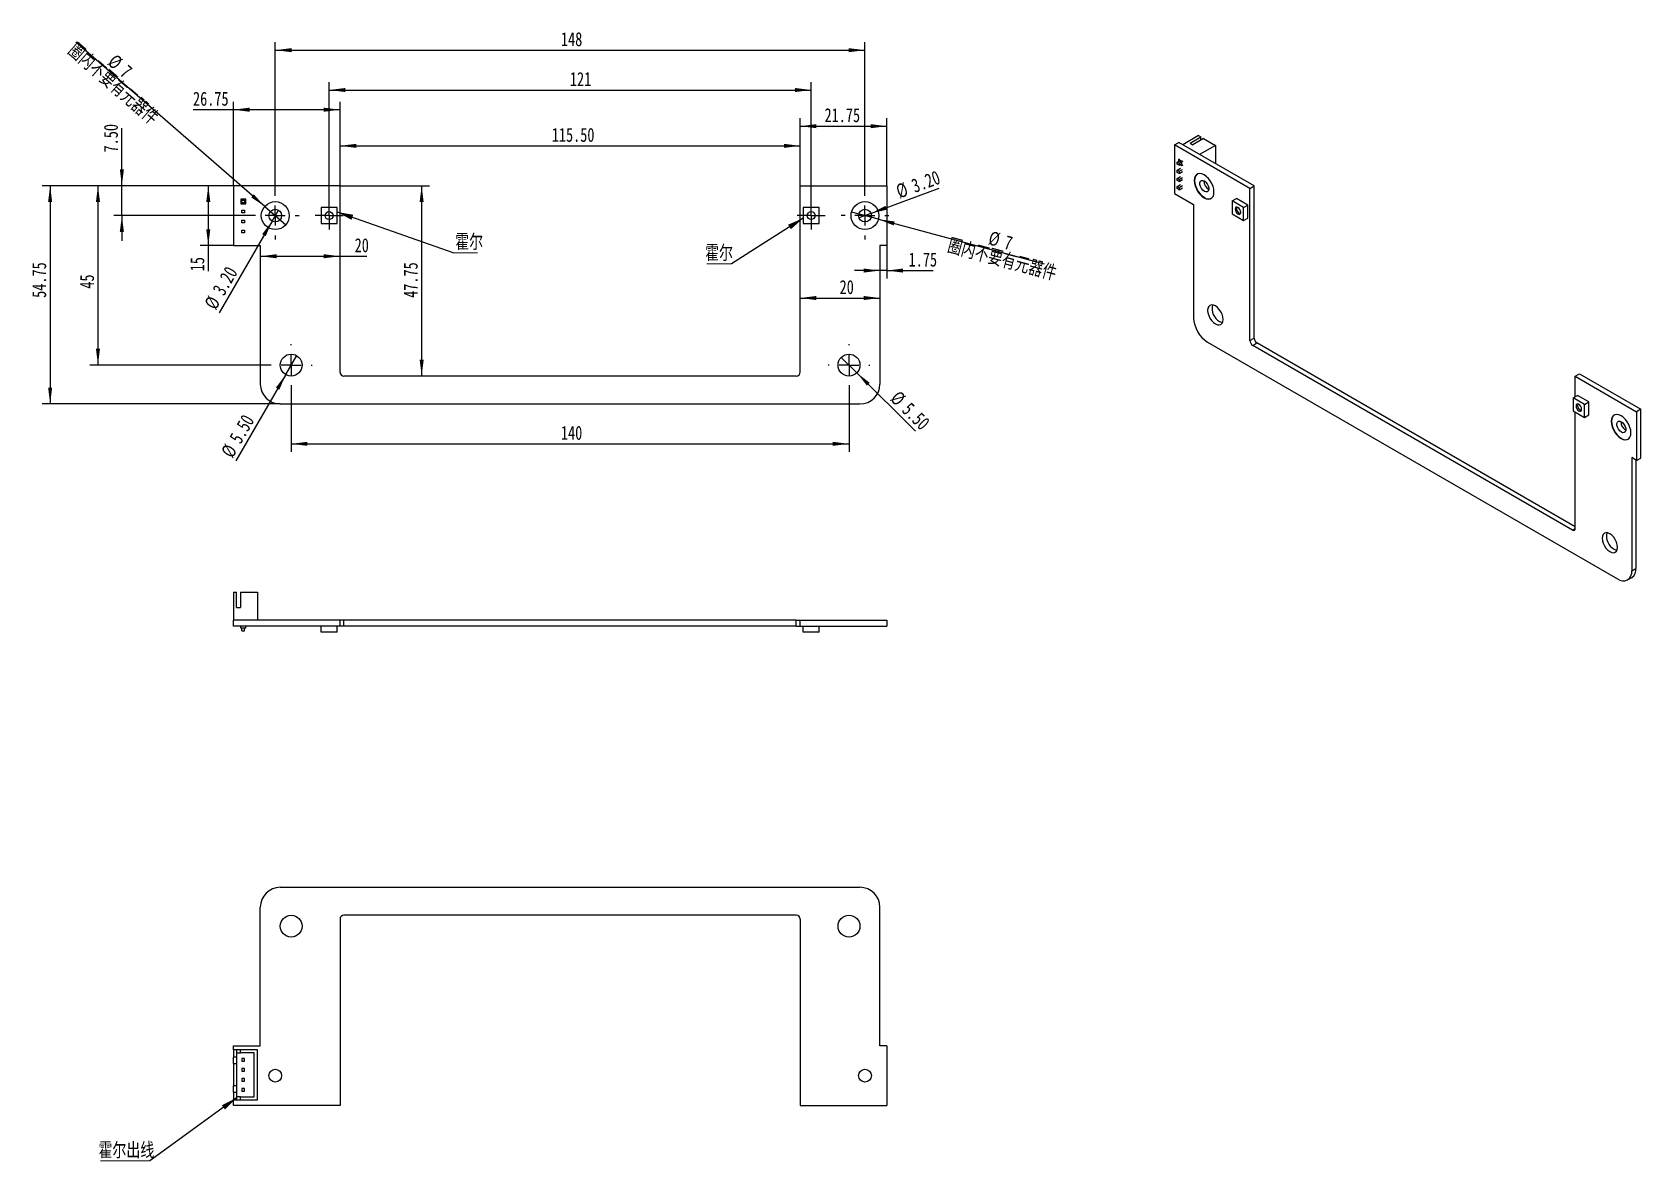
# Model space of a CAD drawing. Header units: millimetres. Extents: x 500 to 903, y -6 to 277.
import ezdxf

# ---------------------------------------------------------------- set-up
doc = ezdxf.new("R2010")
doc.units = ezdxf.units.MM
doc.linetypes.add('CENTERX2', pattern=[20.32, 12.7, -2.54, 2.54, -2.54])
doc.layers.add('中心线层', color=1, linetype='CENTERX2', lineweight=25)
doc.layers.add('标注层', color=150, linetype='Continuous', lineweight=25)
doc.styles.add('SLDTEXTSTYLE0', font='hyswlongfangsong.ttf', dxfattribs={"bigfont": 'bigfont'})
doc.styles.add('SLDTEXTSTYLE2', font='hyswlongfangsong.ttf')
doc.styles.get("Standard").update_dxf_attribs({"font": 'hyswlongfangsong.ttf'})
doc.dimstyles.new('SLDDIMSTYLE0', dxfattribs={"dimtxt": 3.5, "dimasz": 4.08, "dimexe": 0, "dimexo": 0.0625, "dimgap": 0.875, "dimtad": 2, "dimrnd": 1e-09, "dimzin": 4, "dimdsep": 46, "dimtxsty": 'SLDTEXTSTYLE2', "dimsah": 1, "dimcen": 0.09, "dimadec": 0, "dimazin": 1, "dimtfac": 1, "dimtofl": 0, "dimtmove": 0, "dimatfit": 3, "dimfxl": 0, "dimfrac": 2, "dimtolj": 1, "dimtzin": 12, "dimarcsym": 0})
doc.dimstyles.new('SLDDIMSTYLE1', dxfattribs={"dimtxt": 3.5, "dimasz": 4.08, "dimexe": 0, "dimexo": 0.0625, "dimgap": 0.875, "dimtad": 2, "dimrnd": 1e-09, "dimzin": 12, "dimdsep": 46, "dimtxsty": 'SLDTEXTSTYLE2', "dimsah": 1, "dimcen": 0.09, "dimadec": 0, "dimazin": 3, "dimtfac": 1, "dimtofl": 0, "dimtmove": 0, "dimatfit": 3, "dimfxl": 0, "dimfrac": 2, "dimtolj": 1, "dimtzin": 12, "dimarcsym": 0})
doc.dimstyles.new('SLDDIMSTYLE2', dxfattribs={"dimtxt": 3.5, "dimasz": 4.08, "dimexe": 0, "dimexo": 0.0625, "dimgap": 0.875, "dimtad": 2, "dimrnd": 1e-09, "dimzin": 12, "dimdsep": 46, "dimtxsty": 'SLDTEXTSTYLE2', "dimsah": 1, "dimcen": 0.09, "dimadec": 0, "dimazin": 3, "dimtfac": 1, "dimtmove": 0, "dimatfit": 0, "dimfxl": 0, "dimfrac": 2, "dimtolj": 1, "dimtzin": 12, "dimarcsym": 0})
doc.dimstyles.new('SLDDIMSTYLE3', dxfattribs={"dimtxt": 3.5, "dimasz": 4.08, "dimexe": 0, "dimexo": 0.0625, "dimgap": 0.875, "dimtad": 2, "dimrnd": 1e-09, "dimzin": 4, "dimdsep": 46, "dimtxsty": 'SLDTEXTSTYLE2', "dimsah": 1, "dimcen": 0.09, "dimadec": 0, "dimazin": 1, "dimtfac": 1, "dimtmove": 0, "dimatfit": 0, "dimfxl": 0, "dimfrac": 2, "dimtolj": 1, "dimtzin": 12, "dimarcsym": 0})
doc.dimstyles.new('SLDDIMSTYLE4', dxfattribs={"dimtxt": 3.5, "dimasz": 4.08, "dimexe": 0, "dimexo": 0.0625, "dimgap": 0.875, "dimtad": 2, "dimrnd": 1e-09, "dimzin": 4, "dimdsep": 46, "dimtxsty": 'SLDTEXTSTYLE2', "dimblk1": 'NONE', "dimsah": 1, "dimcen": 0, "dimadec": 0, "dimazin": 1, "dimtfac": 1, "dimtmove": 0, "dimatfit": 3, "dimldrblk": 'NONE', "dimfxl": 0, "dimfrac": 2, "dimtolj": 1, "dimtzin": 12, "dimarcsym": 0})
doc.dimstyles.new('SLDDIMSTYLE5', dxfattribs={"dimtxt": 3.5, "dimasz": 4.08, "dimexe": 0, "dimexo": 0.0625, "dimgap": 0.875, "dimtad": 2, "dimrnd": 1e-09, "dimzin": 12, "dimdsep": 46, "dimtxsty": 'SLDTEXTSTYLE2', "dimblk1": 'NONE', "dimsah": 1, "dimcen": 0, "dimadec": 0, "dimazin": 3, "dimtfac": 1, "dimtmove": 0, "dimatfit": 3, "dimldrblk": 'NONE', "dimfxl": 0, "dimfrac": 2, "dimtolj": 1, "dimtzin": 12, "dimarcsym": 0})
doc.dimstyles.new('SLDDIMSTYLE6', dxfattribs={"dimtxt": 0.18, "dimasz": 4.08, "dimexe": 0, "dimexo": 0.0625, "dimgap": 0, "dimtad": 0, "dimtih": 1, "dimtoh": 1, "dimdec": 0, "dimrnd": 1e-09, "dimzin": 0, "dimdsep": 46, "dimtxsty": 'Standard', "dimsah": 1, "dimcen": 0.09, "dimadec": 0, "dimazin": 0, "dimtfac": 4.08, "dimtdec": 0, "dimtofl": 0, "dimtmove": 0, "dimatfit": 3, "dimfxl": 0, "dimfrac": 2, "dimtolj": 1, "dimtzin": 0, "dimarcsym": 0})

# ---------------------------------------------------------------- blocks, each defined once
blk = doc.blocks.new('_D')
at = {"layer": '标注层'}
for p, q in [((576.91, 238.77), (576.91, 250.77)), ((692.41, 238.77), (692.41, 250.77)), ((576.91, 248.77), (692.41, 248.77))]:
    blk.add_line(p, q, dxfattribs=at)
for points in [[(576.91, 248.77), (580.99, 248.26), (580.99, 249.27)], [(692.41, 248.77), (688.33, 249.27), (688.33, 248.26)]]:
    blk.add_solid(points, dxfattribs=at)
at = {"layer": '标注层', "insert": (630.06, 253.28), "char_height": 3.5, "attachment_point": 1, "style": 'SLDTEXTSTYLE2'}
blk.add_mtext('115.50', dxfattribs=at)
blk = doc.blocks.new('_D_1')
at = {"layer": '标注层'}
for p, q in [((550.16, 238.77), (502.16, 238.77)), ((504.16, 238.77), (504.16, 184.02)), ((561.91, 184.02), (502.16, 184.02))]:
    blk.add_line(p, q, dxfattribs=at)
for points in [[(504.16, 238.77), (503.65, 234.69), (504.67, 234.69)], [(504.16, 184.02), (504.67, 188.1), (503.65, 188.1)]]:
    blk.add_solid(points, dxfattribs=at)
at = {"layer": '标注层', "insert": (499.65, 210.63), "char_height": 3.5, "attachment_point": 1, "rotation": 90, "style": 'SLDTEXTSTYLE2'}
blk.add_mtext('54.75', dxfattribs=at)
blk = doc.blocks.new('_D_2')
at = {"layer": '标注层'}
for p, q in [((576.91, 238.77), (599.4, 238.77)), ((597.4, 238.77), (597.4, 191.02))]:
    blk.add_line(p, q, dxfattribs=at)
for points in [[(597.4, 238.77), (596.9, 234.69), (597.91, 234.69)], [(597.4, 191.02), (597.91, 195.1), (596.9, 195.1)]]:
    blk.add_solid(points, dxfattribs=at)
at = {"layer": '标注层', "insert": (592.89, 210.63), "char_height": 3.5, "attachment_point": 1, "rotation": 90, "style": 'SLDTEXTSTYLE2'}
blk.add_mtext('47.75', dxfattribs=at)
blk = doc.blocks.new('_D_3')
at = {"layer": '标注层'}
for p, q in [((550.16, 238.77), (550.16, 259.83)), ((576.91, 238.77), (576.91, 259.83)), ((550.16, 257.83), (540.02, 257.83)), ((576.91, 257.83), (550.16, 257.83))]:
    blk.add_line(p, q, dxfattribs=at)
for points in [[(550.16, 257.83), (554.24, 257.32), (554.24, 258.34)], [(576.91, 257.83), (572.83, 258.34), (572.83, 257.32)]]:
    blk.add_solid(points, dxfattribs=at)
at = {"layer": '标注层', "insert": (540.02, 262.34), "char_height": 3.5, "attachment_point": 1, "style": 'SLDTEXTSTYLE2'}
blk.add_mtext('26.75', dxfattribs=at)
blk = doc.blocks.new('_D_4')
at = {"layer": '标注层'}
for p, q in [((692.41, 238.77), (692.41, 255.7)), ((714.16, 238.77), (714.16, 255.7)), ((692.41, 253.7), (714.16, 253.7))]:
    blk.add_line(p, q, dxfattribs=at)
for points in [[(692.41, 253.7), (696.49, 253.19), (696.49, 254.21)], [(714.16, 253.7), (710.08, 254.21), (710.08, 253.19)]]:
    blk.add_solid(points, dxfattribs=at)
at = {"layer": '标注层', "insert": (698.51, 258.21), "char_height": 3.5, "attachment_point": 1, "style": 'SLDTEXTSTYLE2'}
blk.add_mtext('21.75', dxfattribs=at)
blk = doc.blocks.new('_D_5')
at = {"layer": '标注层'}
for p, q in [((550.16, 238.77), (541.85, 238.77)), ((543.85, 238.77), (543.85, 223.77)), ((550.16, 223.77), (541.85, 223.77)), ((543.85, 223.77), (543.85, 217.3))]:
    blk.add_line(p, q, dxfattribs=at)
for points in [[(543.85, 238.77), (543.34, 234.69), (544.36, 234.69)], [(543.85, 223.77), (544.36, 227.85), (543.34, 227.85)]]:
    blk.add_solid(points, dxfattribs=at)
at = {"layer": '标注层', "insert": (539.34, 217.3), "char_height": 3.5, "attachment_point": 1, "rotation": 90, "style": 'SLDTEXTSTYLE2'}
blk.add_mtext('15', dxfattribs=at)
blk = doc.blocks.new('_D_6')
at = {"layer": '标注层'}
for p, q in [((556.91, 221.07), (576.91, 221.07)), ((576.91, 221.07), (583.65, 221.07))]:
    blk.add_line(p, q, dxfattribs=at)
for points in [[(556.91, 221.07), (560.99, 220.56), (560.99, 221.58)], [(576.91, 221.07), (572.83, 221.58), (572.83, 220.56)]]:
    blk.add_solid(points, dxfattribs=at)
at = {"layer": '标注层', "insert": (580.58, 225.58), "char_height": 3.5, "attachment_point": 1, "style": 'SLDTEXTSTYLE2'}
blk.add_mtext('20', dxfattribs=at)
blk = doc.blocks.new('_D_7')
at = {"layer": '标注层'}
for p, q in [((560.66, 237.27), (560.66, 274.77)), ((708.66, 237.27), (708.66, 274.77)), ((560.66, 272.77), (708.66, 272.77))]:
    blk.add_line(p, q, dxfattribs=at)
for points in [[(560.66, 272.77), (564.74, 272.26), (564.74, 273.27)], [(708.66, 272.77), (704.58, 273.27), (704.58, 272.26)]]:
    blk.add_solid(points, dxfattribs=at)
at = {"layer": '标注层', "insert": (632.36, 277.28), "char_height": 3.5, "attachment_point": 1, "style": 'SLDTEXTSTYLE2'}
blk.add_mtext('148', dxfattribs=at)
blk = doc.blocks.new('_D_8')
at = {"layer": '标注层'}
for p, q in [((522.16, 238.77), (522.16, 253.24)), ((550.16, 238.77), (520.16, 238.77)), ((522.16, 231.27), (522.16, 238.77)), ((554.66, 231.27), (520.16, 231.27)), ((522.16, 231.27), (522.16, 224.92))]:
    blk.add_line(p, q, dxfattribs=at)
for points in [[(522.16, 238.77), (522.67, 242.85), (521.65, 242.85)], [(522.16, 231.27), (521.65, 227.19), (522.67, 227.19)]]:
    blk.add_solid(points, dxfattribs=at)
at = {"layer": '标注层', "insert": (517.65, 247.11), "char_height": 3.5, "attachment_point": 1, "rotation": 90, "style": 'SLDTEXTSTYLE2'}
blk.add_mtext('7.50', dxfattribs=at)
blk = doc.blocks.new('_D_9')
at = {"layer": '标注层'}
for p, q in [((564.66, 188.52), (564.66, 172.02)), ((704.66, 188.52), (704.66, 172.02)), ((564.66, 174.02), (704.66, 174.02))]:
    blk.add_line(p, q, dxfattribs=at)
for points in [[(564.66, 174.02), (568.74, 173.51), (568.74, 174.52)], [(704.66, 174.02), (700.58, 174.52), (700.58, 173.51)]]:
    blk.add_solid(points, dxfattribs=at)
at = {"layer": '标注层', "insert": (632.36, 178.53), "char_height": 3.5, "attachment_point": 1, "style": 'SLDTEXTSTYLE2'}
blk.add_mtext('140', dxfattribs=at)
blk = doc.blocks.new('_D_10')
at = {"layer": '标注层'}
for p, q in [((550.16, 238.77), (514.16, 238.77)), ((516.16, 238.77), (516.16, 193.77)), ((559.41, 193.77), (514.16, 193.77))]:
    blk.add_line(p, q, dxfattribs=at)
for points in [[(516.16, 238.77), (515.65, 234.69), (516.67, 234.69)], [(516.16, 193.77), (516.67, 197.85), (515.65, 197.85)]]:
    blk.add_solid(points, dxfattribs=at)
at = {"layer": '标注层', "insert": (511.65, 212.93), "char_height": 3.5, "attachment_point": 1, "rotation": 90, "style": 'SLDTEXTSTYLE2'}
blk.add_mtext('45', dxfattribs=at)
blk = doc.blocks.new('_D_11')
at = {"layer": '标注层'}
for p, q in [((574.16, 234.77), (574.16, 264.77)), ((574.16, 262.77), (695.16, 262.77)), ((695.16, 234.77), (695.16, 264.77))]:
    blk.add_line(p, q, dxfattribs=at)
for points in [[(574.16, 262.77), (578.24, 262.26), (578.24, 263.28)], [(695.16, 262.77), (691.08, 263.28), (691.08, 262.26)]]:
    blk.add_solid(points, dxfattribs=at)
at = {"layer": '标注层', "insert": (634.61, 267.28), "char_height": 3.5, "attachment_point": 1, "style": 'SLDTEXTSTYLE2'}
blk.add_mtext('121', dxfattribs=at)
blk = doc.blocks.new('_D_12')
at = {"layer": '标注层'}
blk.add_line((692.41, 210.59), (712.41, 210.59), dxfattribs=at)
for points in [[(692.41, 210.59), (696.49, 210.08), (696.49, 211.1)], [(712.41, 210.59), (708.33, 211.1), (708.33, 210.08)]]:
    blk.add_solid(points, dxfattribs=at)
at = {"layer": '标注层', "insert": (702.3, 215.1), "char_height": 3.5, "attachment_point": 1, "style": 'SLDTEXTSTYLE2'}
blk.add_mtext('20', dxfattribs=at)
blk = doc.blocks.new('_D_13')
at = {"layer": '标注层'}
for p, q in [((714.16, 223.77), (714.16, 215.48)), ((712.41, 217.48), (706.06, 217.48)), ((714.16, 217.48), (712.41, 217.48)), ((714.16, 217.48), (725.75, 217.48))]:
    blk.add_line(p, q, dxfattribs=at)
for points in [[(712.41, 217.48), (708.33, 217.99), (708.33, 216.97)], [(714.16, 217.48), (718.24, 216.97), (718.24, 217.99)]]:
    blk.add_solid(points, dxfattribs=at)
at = {"layer": '标注层', "insert": (719.62, 221.99), "char_height": 3.5, "attachment_point": 1, "style": 'SLDTEXTSTYLE2'}
blk.add_mtext('1.75', dxfattribs=at)
blk = doc.blocks.new('_D_14')
at = {"layer": '标注层'}
for q in [(561.46, 232.65), (546.58, 206.87)]:
    blk.add_line((559.86, 229.88), q, dxfattribs=at)
blk.add_solid([(559.86, 229.88), (557.38, 226.6), (558.26, 226.09)], dxfattribs=at)
at = {"layer": '标注层', "char_height": 3.5, "attachment_point": 1, "rotation": 60, "style": 'SLDTEXTSTYLE2'}
for s, insert in [('3.20', (544.74, 212.68)), ('%%c', (542.67, 209.13))]:
    blk.add_mtext(s, dxfattribs=dict(at, insert=insert))
blk = doc.blocks.new('_NONE')
blk = doc.blocks.new('_D_15')
at = {"layer": '标注层'}
for q in [(566.04, 196.15), (550.77, 169.71)]:
    blk.add_line((563.29, 191.38), q, dxfattribs=at)
blk.add_solid([(563.29, 191.38), (560.81, 188.1), (561.69, 187.6)], dxfattribs=at)
at = {"layer": '标注层', "char_height": 3.5, "attachment_point": 1, "rotation": 60, "style": 'SLDTEXTSTYLE2'}
for s, insert in [('5.50', (548.94, 175.52)), ('%%c', (546.87, 171.96))]:
    blk.add_mtext(s, dxfattribs=dict(at, insert=insert))
blk = doc.blocks.new('_D_16')
at = {"layer": '标注层'}
for q in [(702.71, 195.7), (721.37, 177.21)]:
    blk.add_line((706.62, 191.83), q, dxfattribs=at)
blk.add_solid([(706.62, 191.83), (709.16, 188.6), (709.87, 189.32)], dxfattribs=at)
at = {"layer": '标注层', "char_height": 3.5, "attachment_point": 1, "rotation": 315.265, "style": 'SLDTEXTSTYLE2'}
for s, insert in [('%%c', (717.26, 187.62)), ('5.50', (720.17, 184.71))]:
    blk.add_mtext(s, dxfattribs=dict(at, insert=insert))
blk = doc.blocks.new('_D_17')
at = {"layer": '标注层'}
for q in [(727.27, 238.17), (707.16, 230.71)]:
    blk.add_line((710.16, 231.82), q, dxfattribs=at)
blk.add_solid([(710.16, 231.82), (714.16, 232.76), (713.81, 233.72)], dxfattribs=at)
at = {"layer": '标注层', "char_height": 3.5, "attachment_point": 1, "rotation": 20.3483, "style": 'SLDTEXTSTYLE2'}
for s, insert in [('3.20', (719.96, 240.22)), ('%%c', (716.1, 238.81))]:
    blk.add_mtext(s, dxfattribs=dict(at, insert=insert))
blk = doc.blocks.new('_D_18')
at = {"layer": '标注层'}
for q in [(705.28, 232.17), (753.68, 219.2)]:
    blk.add_line((712.04, 230.36), q, dxfattribs=at)
blk.add_solid([(712.04, 230.36), (715.85, 228.81), (716.12, 229.79)], dxfattribs=at)
at = {"layer": '标注层', "char_height": 3.5, "attachment_point": 1, "rotation": 345}
for s, insert, style in [('%%c', (740.3, 227.48), 'SLDTEXTSTYLE2'), ('7', (744.27, 226.4), 'SLDTEXTSTYLE2'), ('圈内不要有元器件', (730.07, 225.72), 'SLDTEXTSTYLE0')]:
    blk.add_mtext(s, dxfattribs=dict(at, insert=insert, style=style))
blk = doc.blocks.new('_D_19')
at = {"layer": '标注层'}
for q in [(510.57, 274.8), (563.3, 228.97)]:
    blk.add_line((558.02, 233.56), q, dxfattribs=at)
blk.add_solid([(558.02, 233.56), (555.27, 236.62), (554.61, 235.85)], dxfattribs=at)
at = {"layer": '标注层', "char_height": 3.5, "attachment_point": 1, "rotation": 319.0076}
for s, insert, style in [('圈内不要有元器件', (510.69, 274.93), 'SLDTEXTSTYLE0'), ('%%c', (520.65, 272.03), 'SLDTEXTSTYLE2'), ('7', (523.75, 269.32), 'SLDTEXTSTYLE2')]:
    blk.add_mtext(s, dxfattribs=dict(at, insert=insert, style=style))
blk = doc.blocks.new('SW_NOTE_0')
at = {"color": 0, "linetype": 'Continuous', "lineweight": 0}
blk.add_line((6, 0), (0, 0), dxfattribs=at)
at = {"color": 0, "linetype": 'Continuous', "lineweight": 0, "insert": (0.38, 4.6), "char_height": 3.5, "attachment_point": 1, "style": 'SLDTEXTSTYLE0'}
blk.add_mtext('霍尔', dxfattribs=at)
blk = doc.blocks.new('SW_NOTE_1')
at = {"color": 0, "linetype": 'Continuous', "lineweight": 0}
blk.add_line((-6.25, 0), (0, 0), dxfattribs=at)
at = {"color": 0, "linetype": 'Continuous', "lineweight": 0, "insert": (-6.65, 4.59), "char_height": 3.5, "attachment_point": 1, "style": 'SLDTEXTSTYLE0'}
blk.add_mtext('霍尔', dxfattribs=at)
blk = doc.blocks.new('SW_CENTERMARKSYMBOL_0')
at = {"layer": '中心线层', "color": 0}
for p, q in [((0, 5), (0, 5.25)), ((-5, 0), (-5.25, 0)), ((0, 0), (-2.5, 0)), ((0, 0), (0, 2.5)), ((0, 0), (0, -2.5)), ((0, 0), (2.5, 0)), ((5, 0), (5.25, 0)), ((0, -5), (0, -5.25))]:
    blk.add_line(p, q, dxfattribs=at)
blk = doc.blocks.new('SW_CENTERMARKSYMBOL_1')
at = {"layer": '中心线层', "color": 0}
for p, q in [((0, 5), (0, 5.25)), ((-5, 0), (-5.25, 0)), ((0, 0), (-2.5, 0)), ((0, 0), (0, 2.5)), ((0, 0), (0, -2.5)), ((0, 0), (2.5, 0)), ((5, 0), (5.25, 0)), ((0, -5), (0, -5.25))]:
    blk.add_line(p, q, dxfattribs=at)
blk = doc.blocks.new('SW_CENTERMARKSYMBOL_2')
at = {"layer": '中心线层', "color": 0}
for p, q in [((0, 5), (0, 6)), ((-5, 0), (-6, 0)), ((0, 0), (-2.5, 0)), ((0, 0), (0, 2.5)), ((0, 0), (0, -2.5)), ((0, 0), (2.5, 0)), ((5, 0), (6, 0)), ((0, -5), (0, -6))]:
    blk.add_line(p, q, dxfattribs=at)
blk = doc.blocks.new('SW_CENTERMARKSYMBOL_3')
at = {"layer": '中心线层', "color": 0}
for p, q in [((0, 5), (0, 6)), ((-5, 0), (-6, 0)), ((0, 0), (-2.5, 0)), ((0, 0), (0, 2.5)), ((0, 0), (0, -2.5)), ((0, 0), (2.5, 0)), ((5, 0), (6, 0)), ((0, -5), (0, -6))]:
    blk.add_line(p, q, dxfattribs=at)
blk = doc.blocks.new('SW_CENTERMARKSYMBOL_4')
at = {"layer": '中心线层', "color": 0}
for p, q in [((-2.5, 0), (-3.5, 0)), ((0, 0), (-2.5, 0)), ((0, 2.5), (0, 3.5)), ((0, 0), (0, 2.5)), ((0, 0), (0, -2.5)), ((0, 0), (2.5, 0)), ((2.5, 0), (3.5, 0)), ((0, -2.5), (0, -3.5))]:
    blk.add_line(p, q, dxfattribs=at)
blk = doc.blocks.new('SW_CENTERMARKSYMBOL_5')
at = {"layer": '中心线层', "color": 0}
for p, q in [((-2.5, 0), (-3.5, 0)), ((0, 0), (-2.5, 0)), ((0, 2.5), (0, 3.5)), ((0, 0), (0, 2.5)), ((0, 0), (0, -2.5)), ((0, 0), (2.5, 0)), ((2.5, 0), (3.5, 0)), ((0, -2.5), (0, -3.5))]:
    blk.add_line(p, q, dxfattribs=at)
blk = doc.blocks.new('SW_NOTE_2')
at = {"color": 0, "linetype": 'Continuous', "lineweight": 0}
blk.add_line((-12.37, 0), (0, 0), dxfattribs=at)
at = {"color": 0, "linetype": 'Continuous', "lineweight": 0, "insert": (-12.86, 4.5), "char_height": 3.5, "attachment_point": 1, "style": 'SLDTEXTSTYLE0'}
blk.add_mtext('霍尔出线', dxfattribs=at)

msp = doc.modelspace()

# ---------------------------------------------------------------- linework, layer by layer
at = {"color": 7, "linetype": 'Continuous', "lineweight": 25}
for p, q in [((792.373, 251.34), (788.423, 249.06)), ((790.252, 249.462), (792.939, 251.013)), ((793.646, 250.605), (790.959, 249.054)), ((792.373, 251.34), (792.939, 251.013)), ((792.939, 250.197), (792.939, 251.013)), ((793.646, 250.605), (796.616, 248.891)), ((786.362, 249.025), (787.423, 249.637)), ((786.362, 249.025), (786.362, 236.777)), ((805.278, 238.105), (786.362, 249.025)), ((806.338, 238.718), (787.423, 249.637)), ((790.252, 249.462), (790.959, 249.054)), ((796.616, 248.891), (792.666, 246.61)), ((796.616, 248.891), (796.616, 244.33)), ((787.034, 244.686), (787.529, 244.972)), ((787.034, 244.686), (787.494, 244.42)), ((787.034, 244.155), (787.034, 244.686)), ((787.494, 243.89), (787.034, 244.155)), ((787.034, 242.644), (787.883, 243.134)), ((787.034, 242.644), (787.494, 242.379)), ((787.034, 242.114), (787.034, 242.644)), ((787.335, 245.308), (787.688, 245.512)), ((787.335, 245.308), (787.335, 244.859)), ((788.183, 244.818), (787.335, 245.308)), ((787.494, 244.42), (787.989, 244.706)), ((787.494, 244.42), (787.494, 243.89)), ((787.494, 243.89), (787.989, 244.175)), ((787.494, 242.379), (788.342, 242.869)), ((787.494, 242.379), (787.494, 241.848)), ((787.494, 241.848), (788.342, 242.338)), ((787.529, 244.972), (787.989, 244.706)), ((787.794, 244.063), (788.183, 243.839)), ((787.989, 244.706), (787.989, 244.175)), ((788.183, 244.818), (788.537, 245.023)), ((788.183, 243.839), (788.183, 244.818)), ((788.183, 243.839), (788.537, 244.043)), ((576.912, 238.765), (550.162, 238.765)), ((550.162, 238.765), (550.162, 223.765)), ((576.912, 192.015), (576.912, 238.765)), ((692.412, 192.015), (692.412, 238.765)), ((692.412, 238.765), (714.162, 238.765)), ((714.162, 238.765), (714.162, 223.765)), ((787.494, 241.848), (787.034, 242.114)), ((787.034, 240.603), (787.883, 241.093)), ((787.034, 240.072), (787.034, 240.603)), ((787.034, 240.603), (787.494, 240.338)), ((787.494, 239.807), (787.034, 240.072)), ((787.034, 238.562), (787.883, 239.052)), ((787.034, 238.031), (787.034, 238.562)), ((787.034, 238.562), (787.494, 238.296)), ((787.494, 240.338), (788.342, 240.828)), ((787.494, 240.338), (787.494, 239.807)), ((787.494, 239.807), (788.342, 240.297)), ((787.494, 238.296), (788.342, 238.786)), ((787.494, 238.296), (787.494, 237.766)), ((787.494, 237.766), (788.342, 238.255)), ((805.278, 238.105), (806.338, 238.718)), ((806.338, 200.544), (806.338, 238.718)), ((552.037, 235.401), (552.037, 234.201)), ((553.237, 235.401), (552.037, 235.401)), ((552.037, 234.201), (553.237, 234.201)), ((552.312, 235.126), (552.962, 235.126)), ((552.312, 234.476), (552.312, 235.126)), ((552.962, 234.476), (552.312, 234.476)), ((552.962, 235.126), (552.962, 234.476)), ((553.237, 234.201), (553.237, 235.401)), ((786.362, 236.777), (791.135, 234.021)), ((787.494, 237.766), (787.034, 238.031)), ((800.858, 234.941), (801.919, 235.553)), ((803.687, 233.308), (800.858, 234.941)), ((800.858, 234.941), (800.858, 231.675)), ((804.747, 233.92), (801.919, 235.553)), ((805.278, 199.932), (805.278, 238.105)), ((552.312, 231.976), (552.312, 232.626)), ((552.312, 232.626), (552.962, 232.626)), ((552.962, 231.976), (552.312, 231.976)), ((552.962, 232.626), (552.962, 231.976)), ((572.162, 233.265), (572.162, 229.265)), ((576.162, 233.265), (572.162, 233.265)), ((576.162, 229.265), (576.162, 233.265)), ((697.162, 233.265), (693.162, 233.265)), ((693.162, 233.265), (693.162, 229.265)), ((697.162, 229.265), (697.162, 233.265)), ((791.135, 234.021), (791.135, 205.646)), ((800.858, 231.675), (803.687, 230.042)), ((803.687, 233.308), (804.747, 233.92)), ((803.687, 230.042), (803.687, 233.308)), ((803.687, 230.042), (804.747, 230.654)), ((804.747, 230.654), (804.747, 233.92)), ((552.312, 229.476), (552.312, 230.126)), ((552.312, 230.126), (552.962, 230.126)), ((552.962, 229.476), (552.312, 229.476)), ((552.312, 226.976), (552.312, 227.626)), ((552.312, 227.626), (552.962, 227.626)), ((552.962, 226.976), (552.312, 226.976)), ((552.962, 230.126), (552.962, 229.476)), ((552.962, 227.626), (552.962, 226.976)), ((572.162, 229.265), (576.162, 229.265)), ((693.162, 229.265), (697.162, 229.265)), ((550.162, 223.765), (556.912, 223.765)), ((556.912, 223.765), (556.912, 189.015)), ((712.412, 223.765), (712.412, 189.015)), ((714.162, 223.765), (712.412, 223.765)), ((794.671, 199.523), (897.555, 140.129)), ((805.278, 199.932), (806.338, 200.544)), ((805.985, 198.707), (807.045, 199.32)), ((886.241, 152.376), (805.985, 198.707)), ((886.948, 153.192), (807.045, 199.32)), ((691.412, 191.015), (577.912, 191.015)), ((886.948, 190.958), (888.009, 191.57)), ((886.948, 190.958), (902.328, 182.079)), ((886.948, 185.854), (886.948, 190.958)), ((888.009, 191.57), (903.389, 182.692)), ((886.418, 185.548), (887.479, 186.161)), ((890.307, 184.528), (887.479, 186.161)), ((561.912, 184.015), (707.412, 184.015)), ((889.246, 183.915), (886.418, 185.548)), ((886.418, 185.548), (886.418, 182.282)), ((886.418, 182.282), (889.246, 180.649)), ((886.948, 152.784), (886.948, 181.976)), ((889.246, 183.915), (890.307, 184.528)), ((889.246, 180.649), (889.246, 183.915)), ((890.307, 181.262), (890.307, 184.528)), ((903.389, 182.692), (902.328, 182.079)), ((902.328, 182.079), (902.328, 169.831)), ((903.389, 170.443), (903.389, 182.692)), ((889.246, 180.649), (890.307, 181.262)), ((899.5, 177.506), (899.633, 177.438)), ((901.091, 170.545), (901.091, 142.171)), ((902.328, 169.831), (901.091, 170.545)), ((902.151, 169.933), (902.151, 142.783)), ((902.328, 169.831), (903.389, 170.443)), ((901.091, 142.171), (902.151, 142.783)), ((900.055, 139.881), (901.115, 140.494)), ((550.162, 136.78), (550.162, 129.78)), ((550.162, 136.78), (550.962, 136.78)), ((550.962, 132.98), (550.962, 136.78)), ((551.962, 136.78), (551.962, 132.98)), ((551.962, 136.78), (556.162, 136.78)), ((556.162, 136.78), (556.162, 129.78)), ((576.912, 129.78), (550.162, 129.78)), ((550.162, 128.28), (550.162, 129.78)), ((550.962, 132.98), (551.962, 132.98)), ((576.912, 128.28), (576.912, 129.78)), ((577.912, 129.78), (576.912, 129.78)), ((577.912, 128.28), (577.912, 129.78)), ((691.412, 129.78), (577.912, 129.78)), ((691.412, 128.28), (691.412, 129.78)), ((691.412, 129.78), (692.412, 129.78)), ((692.412, 128.28), (692.412, 129.78)), ((692.412, 129.78), (714.162, 129.78)), ((714.162, 129.78), (714.162, 128.28)), ((576.912, 128.28), (550.162, 128.28)), ((552.037, 127.78), (552.037, 128.28)), ((553.237, 127.78), (552.037, 127.78)), ((552.312, 127.08), (552.312, 127.78)), ((552.312, 127.08), (552.962, 127.08)), ((552.962, 127.08), (552.962, 127.78)), ((553.237, 127.78), (553.237, 128.28)), ((572.162, 126.78), (572.162, 128.28)), ((576.162, 126.78), (572.162, 126.78)), ((576.162, 126.78), (576.162, 128.28)), ((577.912, 128.28), (576.912, 128.28)), ((691.412, 128.28), (577.912, 128.28)), ((691.412, 128.28), (692.412, 128.28)), ((692.412, 128.28), (714.162, 128.28)), ((693.162, 126.78), (693.162, 128.28)), ((697.162, 126.78), (693.162, 126.78)), ((697.162, 126.78), (697.162, 128.28)), ((561.912, 62.774), (707.412, 62.774)), ((556.912, 23.024), (556.912, 57.774)), ((712.412, 23.024), (712.412, 57.774)), ((576.912, 54.774), (576.912, 8.024)), ((691.412, 55.774), (577.912, 55.774)), ((692.412, 54.774), (692.412, 8.024)), ((550.162, 22.038), (550.162, 23.024)), ((550.162, 23.024), (556.912, 23.024)), ((550.962, 22.038), (550.162, 22.038)), ((550.162, 22.038), (550.162, 20.138)), ((550.962, 22.038), (550.962, 20.138)), ((551.962, 22.038), (550.962, 22.038)), ((550.962, 21.238), (551.962, 21.238)), ((551.962, 21.238), (551.962, 22.038)), ((556.162, 22.038), (551.962, 22.038)), ((555.362, 21.238), (551.962, 21.238)), ((555.362, 10.238), (555.362, 21.238)), ((556.162, 9.438), (556.162, 22.038)), ((714.162, 23.024), (712.412, 23.024)), ((714.162, 23.024), (714.162, 8.024)), ((550.962, 20.138), (550.162, 20.138)), ((550.162, 18.538), (550.162, 20.138)), ((550.162, 18.538), (550.962, 18.538)), ((550.162, 18.538), (550.162, 12.938)), ((550.962, 20.138), (550.962, 18.538)), ((550.962, 18.538), (550.962, 12.938)), ((552.312, 19.813), (552.312, 19.163)), ((552.962, 19.813), (552.312, 19.813)), ((552.312, 19.163), (552.962, 19.163)), ((552.312, 17.313), (552.312, 16.663)), ((552.962, 17.313), (552.312, 17.313)), ((552.312, 16.663), (552.962, 16.663)), ((552.962, 19.163), (552.962, 19.813)), ((552.962, 16.663), (552.962, 17.313)), ((550.962, 12.938), (550.162, 12.938)), ((550.162, 11.338), (550.162, 12.938)), ((550.962, 12.938), (550.962, 11.338)), ((552.962, 14.813), (552.312, 14.813)), ((552.312, 14.813), (552.312, 14.163)), ((552.312, 14.163), (552.962, 14.163)), ((552.312, 12.313), (552.312, 11.663)), ((552.962, 12.313), (552.312, 12.313)), ((552.962, 14.163), (552.962, 14.813)), ((552.962, 11.663), (552.962, 12.313)), ((550.162, 11.338), (550.962, 11.338)), ((550.162, 11.338), (550.162, 9.438)), ((550.162, 9.438), (550.962, 9.438)), ((550.162, 8.024), (550.162, 9.438)), ((550.962, 11.338), (550.962, 9.438)), ((551.962, 10.238), (550.962, 10.238)), ((550.962, 9.438), (551.962, 9.438)), ((551.962, 9.438), (551.962, 10.238)), ((551.962, 10.238), (555.362, 10.238)), ((551.962, 9.438), (556.162, 9.438)), ((552.312, 11.663), (552.962, 11.663)), ((576.912, 8.024), (550.162, 8.024)), ((692.412, 8.024), (714.162, 8.024))]:
    msp.add_line(p, q, dxfattribs=at)
at = {"color": 8, "linetype": 'Continuous', "lineweight": 25}
msp.add_line((886.241, 152.376), (886.948, 152.784), dxfattribs=at)
at = {"color": 7, "linetype": 'Continuous', "lineweight": 25, "flags": 128}
for points in [[(793.787, 235.757), (794.338, 235.51), (794.861, 235.42), (795.33, 235.489), (795.722, 235.716), (796.017, 236.087), (796.2, 236.586), (796.262, 237.186), (796.2, 237.858), (796.017, 238.567), (795.722, 239.279), (795.33, 239.958), (794.861, 240.569), (794.338, 241.083), (793.787, 241.472), (793.236, 241.719), (792.713, 241.809), (792.244, 241.74), (791.852, 241.513), (791.557, 241.142), (791.374, 240.643), (791.312, 240.043), (791.374, 239.371), (791.557, 238.662), (791.852, 237.95), (792.244, 237.271), (792.713, 236.66), (793.236, 236.146), (793.787, 235.757)], [(792.073, 241.665), (791.923, 241.554), (791.628, 241.183), (791.445, 240.684), (791.383, 240.084), (791.445, 239.412), (791.628, 238.703), (791.923, 237.99), (792.315, 237.312), (792.784, 236.7), (793.307, 236.187), (793.858, 235.797)], [(793.858, 237.349), (793.471, 237.651), (793.131, 238.074), (792.878, 238.568), (792.744, 239.072), (792.744, 239.525), (792.878, 239.874), (793.131, 240.076), (793.471, 240.106), (793.858, 239.962), (794.245, 239.66), (794.585, 239.236), (794.838, 238.743), (794.972, 238.239), (794.972, 237.785), (794.838, 237.436), (794.585, 237.235), (794.245, 237.204), (793.858, 237.349)], [(802.272, 231.675), (802.543, 231.581), (802.772, 231.625), (802.926, 231.802), (802.979, 232.083), (802.926, 232.427), (802.772, 232.78), (802.543, 233.09), (802.272, 233.308), (802.002, 233.402), (801.772, 233.357), (801.619, 233.181), (801.565, 232.9), (801.619, 232.556), (801.772, 232.203), (802.002, 231.893), (802.272, 231.675)], [(796.616, 204.116), (797.119, 203.902), (797.588, 203.855), (797.991, 203.98), (798.3, 204.267), (798.494, 204.696), (798.56, 205.239), (798.494, 205.858), (798.3, 206.512), (797.991, 207.155), (797.588, 207.745), (797.119, 208.24), (796.616, 208.607), (796.112, 208.821), (795.643, 208.867), (795.241, 208.743), (794.931, 208.456), (794.737, 208.027), (794.671, 207.484), (794.737, 206.865), (794.931, 206.211), (795.241, 205.567), (795.643, 204.978), (796.112, 204.483), (796.616, 204.116)], [(797.676, 204.728), (798.179, 204.514), (798.414, 204.47)], [(887.832, 182.282), (888.103, 182.188), (888.332, 182.233), (888.486, 182.409), (888.539, 182.691), (888.486, 183.034), (888.332, 183.388), (888.103, 183.697), (887.832, 183.915), (887.562, 184.009), (887.332, 183.965), (887.179, 183.788), (887.125, 183.507), (887.179, 183.163), (887.332, 182.81), (887.562, 182.501), (887.832, 182.282)], [(888.477, 182.391), (888.456, 182.392), (888.186, 182.486)], [(898.439, 175.342), (898.99, 175.096), (899.513, 175.006), (899.982, 175.075), (900.374, 175.301), (900.669, 175.673), (900.852, 176.171), (900.914, 176.772), (900.852, 177.443), (900.669, 178.153), (900.374, 178.865), (899.982, 179.544), (899.513, 180.155), (898.99, 180.669), (898.439, 181.058), (897.888, 181.304), (897.365, 181.395), (896.896, 181.325), (896.504, 181.099), (896.209, 180.728), (896.026, 180.229), (895.964, 179.629), (896.026, 178.957), (896.209, 178.248), (896.504, 177.535), (896.896, 176.857), (897.365, 176.245), (897.888, 175.732), (898.439, 175.342)], [(896.725, 181.251), (896.575, 181.14), (896.28, 180.768), (896.097, 180.27), (896.035, 179.67), (896.097, 178.998), (896.28, 178.288), (896.575, 177.576), (896.967, 176.898), (897.436, 176.286), (897.959, 175.773), (898.51, 175.383)], [(898.51, 176.935), (898.123, 177.237), (897.782, 177.66), (897.53, 178.154), (897.395, 178.657), (897.395, 179.111), (897.53, 179.46), (897.782, 179.662), (898.123, 179.692), (898.51, 179.548), (898.897, 179.245), (899.237, 178.822), (899.489, 178.329), (899.624, 177.825), (899.624, 177.371), (899.489, 177.022), (899.237, 176.821), (898.897, 176.79), (898.51, 176.935)], [(895.61, 151.458), (895.107, 151.672), (894.638, 151.719), (894.235, 151.594), (893.926, 151.308), (893.732, 150.878), (893.666, 150.335), (893.732, 149.716), (893.926, 149.062), (894.235, 148.419), (894.638, 147.829), (895.107, 147.334), (895.61, 146.967), (896.114, 146.753), (896.583, 146.707), (896.985, 146.831), (897.294, 147.118), (897.489, 147.547), (897.555, 148.09), (897.489, 148.71), (897.294, 149.363), (896.985, 150.007), (896.583, 150.596), (896.114, 151.091), (895.61, 151.458)], [(896.671, 147.58), (897.174, 147.366), (897.409, 147.322)]]:
    msp.add_lwpolyline(points, dxfattribs=at)
at = {"color": 7, "linetype": 'Continuous', "lineweight": 25}
for centre, radius in [((560.662, 231.265), 3.5), ((708.662, 231.265), 3.5), ((560.662, 231.265), 1.6), ((574.162, 231.265), 1), ((695.162, 231.265), 1), ((708.662, 231.265), 1.6), ((564.662, 193.765), 2.75), ((704.662, 193.765), 2.75), ((564.662, 53.024), 2.75), ((704.662, 53.024), 2.75), ((560.662, 15.524), 1.6), ((708.662, 15.524), 1.6)]:
    msp.add_circle(centre, radius, dxfattribs=at)
for centre, radius, start, end in [((796.015, 239.901), 2.295, 176.7786, 243.21602), ((794.883, 237.197), 1.735, 233.77119, 293.37616), ((803.205, 233.03), 1.279, 163.01275, 256.98188), ((799.553, 208.004), 3.775, 166.81646, 240.18721), ((798.812, 205.996), 7.684, 182.60548, 237.39452), ((806.813, 200.002), 1.537, 182.60548, 237.39452), ((807.873, 200.614), 1.537, 182.60548, 237.39452), ((577.912, 192.015), 1, 180, 270), ((691.412, 192.015), 1, 270, 0), ((561.912, 189.015), 5, 180, 270), ((707.412, 189.015), 5, 270, 0), ((888.779, 183.635), 1.293, 163.11971, 242.70766), ((900.756, 179.529), 2.381, 177.91896, 238.16005), ((899.535, 176.783), 1.735, 233.77119, 293.37616), ((886.517, 152.714), 0.437, 230.79671, 9.21404), ((898.548, 150.855), 3.775, 166.81646, 240.18721), ((898.935, 141.821), 2.184, 230.79671, 9.21404), ((899.773, 142.48), 2.398, 304.05635, 7.25583), ((561.912, 57.774), 5, 90, 180), ((707.412, 57.774), 5, 0, 90), ((577.912, 54.774), 1, 90, 180), ((691.412, 54.774), 1, 0, 90)]:
    msp.add_arc(centre, radius, start, end, dxfattribs=at)

# ---------------------------------------------------------------- block references
at = {"color": 7, "linetype": 'Continuous', "lineweight": 0}
for name, p in [('SW_NOTE_0', (605.45, 221.923)), ('SW_NOTE_1', (675.195, 219.159)), ('SW_NOTE_2', (529.151, -5.841))]:
    msp.add_blockref(name, p, dxfattribs=at)
at = {"layer": '中心线层'}
for name, p in [('SW_CENTERMARKSYMBOL_2', (560.662, 231.265)), ('SW_CENTERMARKSYMBOL_4', (574.162, 231.265)), ('SW_CENTERMARKSYMBOL_5', (695.162, 231.265)), ('SW_CENTERMARKSYMBOL_3', (708.662, 231.265)), ('SW_CENTERMARKSYMBOL_0', (564.662, 193.765)), ('SW_CENTERMARKSYMBOL_1', (704.662, 193.765))]:
    msp.add_blockref(name, p, dxfattribs=at)

# ---------------------------------------------------------------- dimensions: what is measured, and where the dimension line sits
at = {"layer": '标注层'}
for p1, p2, dimstyle, picture, middle in [((563.304, 228.969), (558.02, 233.561), 'SLDDIMSTYLE5', '_D_19', (519.813, 266.765)), ((707.162, 230.709), (710.162, 231.822), 'SLDDIMSTYLE4', '_D_17', (722.687, 236.467)), ((561.462, 232.651), (559.862, 229.88), 'SLDDIMSTYLE4', '_D_14', (549.066, 211.179)), ((705.281, 232.171), (712.043, 230.359), 'SLDDIMSTYLE5', '_D_18', (741.856, 222.371)), ((566.037, 196.147), (563.287, 191.384), 'SLDDIMSTYLE4', '_D_15', (553.26, 174.015)), ((702.709, 195.701), (706.616, 191.83), 'SLDDIMSTYLE4', '_D_16', (717.867, 180.682))]:
    dim = msp.add_diameter_dim_2p(p1=p1, p2=p2, dimstyle=dimstyle, dxfattribs=at)
    dim.commit()
    dim.dimension.update_dxf_attribs({"geometry": picture, "text_midpoint": middle, "dimtype": 163})
for base, p1, p2, dimstyle, picture, middle in [((708.662, 272.765), (560.662, 237.265), (708.662, 237.265), 'SLDDIMSTYLE1', '_D_7', (634.662, 272.765)), ((695.162, 262.772), (574.162, 234.765), (695.162, 234.765), 'SLDDIMSTYLE1', '_D_11', (636.915, 262.772)), ((550.162, 257.832), (576.912, 238.765), (550.162, 238.765), 'SLDDIMSTYLE1', '_D_3', (543.851, 257.832)), ((714.162, 253.702), (692.412, 238.765), (714.162, 238.765), 'SLDDIMSTYLE2', '_D_4', (702.348, 253.702)), ((692.412, 248.765), (576.912, 238.765), (692.412, 238.765), 'SLDDIMSTYLE0', '_D', (634.662, 248.765)), ((576.912, 221.069), (556.912, 223.765), (576.912, 238.765), 'SLDDIMSTYLE1', '_D_6', (582.118, 221.069)), ((712.412, 210.588), (692.412, 192.015), (712.412, 223.765), 'SLDDIMSTYLE1', '_D_12', (703.831, 210.588)), ((704.662, 174.015), (564.662, 188.515), (704.662, 188.515), 'SLDDIMSTYLE1', '_D_9', (634.662, 174.015))]:
    dim = msp.add_linear_dim(base=base, p1=p1, p2=p2, dimstyle=dimstyle, dxfattribs=at)
    dim.commit()
    dim.dimension.update_dxf_attribs({"geometry": picture, "text_midpoint": middle, "dimtype": 160})
for base, p1, p2, angle, dimstyle, picture, middle in [((522.162, 238.765), (554.662, 231.265), (550.162, 238.765), 90, 'SLDDIMSTYLE3', '_D_8', (522.162, 250.178)), ((504.162, 184.015), (550.162, 238.765), (561.912, 184.015), 90, 'SLDDIMSTYLE1', '_D_1', (504.162, 214.464)), ((516.162, 193.765), (550.162, 238.765), (559.412, 193.765), 90, 'SLDDIMSTYLE1', '_D_10', (516.162, 214.464)), ((543.851, 223.765), (550.162, 238.765), (550.162, 223.765), 90, 'SLDDIMSTYLE1', '_D_5', (543.851, 218.838)), ((597.403, 191.015), (576.912, 238.765), (577.912, 191.015), 90, 'SLDDIMSTYLE1', '_D_2', (597.403, 214.464)), ((712.412, 217.478), (714.162, 223.765), (712.412, 223.765), 0, 'SLDDIMSTYLE2', '_D_13', (722.687, 217.478))]:
    dim = msp.add_linear_dim(base=base, p1=p1, p2=p2, angle=angle, dimstyle=dimstyle, dxfattribs=at)
    dim.commit()
    dim.dimension.update_dxf_attribs({"geometry": picture, "text_midpoint": middle, "dimtype": 160})

# ---------------------------------------------------------------- leaders
at = {"color": 7, "linetype": 'Continuous', "lineweight": 0}
for points in [[(576.162, 232.188), (605.45, 221.923)], [(693.162, 230.606), (675.195, 219.159)], [(550.962, 9.945), (529.151, -5.841)]]:
    msp.add_leader(points, dimstyle='SLDDIMSTYLE6', dxfattribs=at)

doc.saveas('drawing.dxf')
